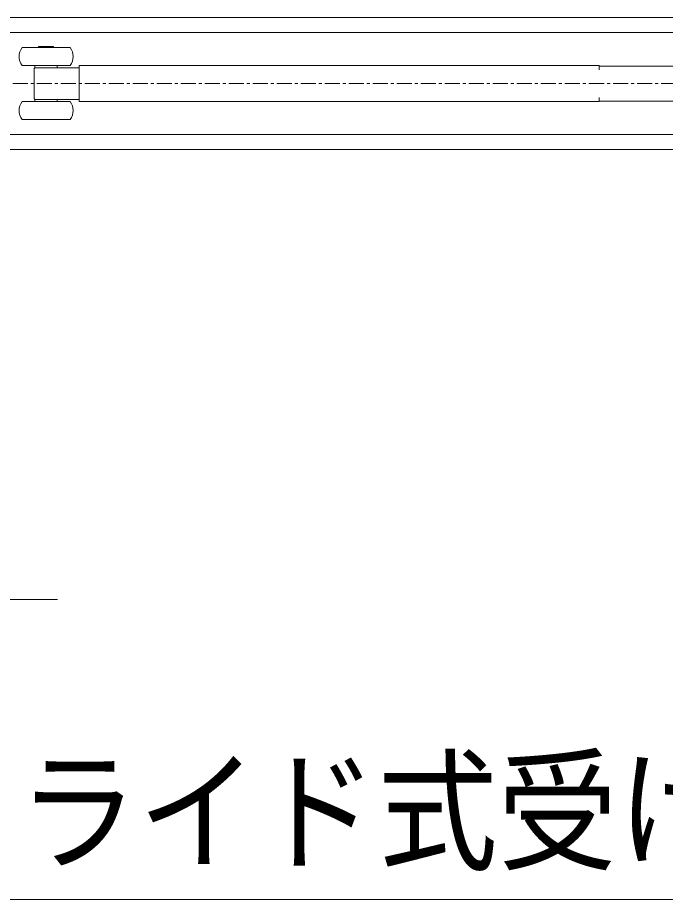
# Model space of a CAD drawing. Units: millimetres, scale not verified. Extents: x -6062 to 6062, y -3045 to 3045.
# Drawn here: x -2725.8 to -2510, y 955.8 to 1249.8 of the extents above; entities that cross this region are included whole.
import ezdxf
from ezdxf.enums import TextEntityAlignment as Align

# ---------------------------------------------------------------- set-up
doc = ezdxf.new("R2010")
doc.units = ezdxf.units.MM
doc.header["$LTSCALE"] = 20
doc.linetypes.add('CHAIN1', pattern=[8, 5, -1, 1, -1])
doc.layers.add('0-2_2寸法-3', color=7, linetype='Continuous', lineweight=9)
doc.layers.add('0-4_3一般', color=7, linetype='Continuous', lineweight=9)
doc.styles.add('ＭＳ ゴシック', font='')
doc.styles.get('ＭＳ ゴシック').set_extended_font_data('MS Gothic')

# ---------------------------------------------------------------- blocks, each defined once
blk = doc.blocks.new('グループ-69')
at = {"layer": '0-4_3一般'}
for p, q in [((-11018, 24896.9), (-26442, 24896.9)), ((-18626, 24804.9), (-18526, 24804.9)), ((-18626, 24796.9), (-18626, 24804.9)), ((-18526, 24804.9), (-18526, 24796.9)), ((-18656, 24645.5), (-18656, 24645.3)), ((-18656, 24645.3), (-18656, 24468.4)), ((-18651, 24662.9), (-18651, 24676.9)), ((-18576, 24662.9), (-18630.1, 24662.9)), ((-18356, 24662.9), (-18576, 24662.9)), ((-18501, 24676.9), (-18501, 24662.9)), ((-18336, 24676.9), (-18356, 24676.9)), ((-18356, 24676.9), (-18356, 24660.2)), ((-18356, 24642.9), (-18356, 24660.2)), ((-18356, 24642.9), (-18356, 24470.9)), ((-18336, 24676.9), (-14890, 24676.9)), ((-14890, 24676.9), (-14890, 24649.9)), ((-14870, 24673.9), (-14890, 24673.9)), ((-12190, 24673.9), (-14870, 24673.9)), ((-18656, 24464.9), (-18656, 24465)), ((-18356, 24453.6), (-18356, 24470.9)), ((-14890, 24463.9), (-14890, 24436.9)), ((-18416, 24436.9), (-18736, 24436.9)), ((-18651, 24450.9), (-18644.8, 24450.9)), ((-18651, 24436.9), (-18651, 24450.9)), ((-18644.8, 24450.9), (-18630.1, 24450.9)), ((-18630.1, 24450.9), (-18576, 24450.9)), ((-18576, 24450.9), (-18356, 24450.9)), ((-18501, 24450.9), (-18501, 24436.9)), ((-18356, 24453.6), (-18356, 24436.9)), ((-18356, 24436.9), (-18336, 24436.9)), ((-14890, 24436.9), (-18336, 24436.9)), ((-18416, 24316.9), (-18736, 24316.9)), ((-26442, 24216.9), (-11018, 24216.9)), ((-10710, 24116.9), (-42470, 24116.9))]:
    blk.add_line(p, q, dxfattribs=at)
at = {"layer": '0-4_3一般', "linetype": 'CHAIN1'}
blk.add_line((-18958, 24556.9), (-10838, 24556.9), dxfattribs=at)
at = {"layer": '0-4_3一般'}
for points in [[(-10710, 24116.9), (-10710, 24996.9), (-42470, 24996.9), (-42470, 24116.9)], [(-18736, 24796.9), (-18461.2, 24796.9), (-18416, 24796.9)], [(-18736, 24676.9), (-18461.2, 24676.9), (-18416, 24676.9)], [(-18656, 24648.9), (-18656, 24649), (-18656, 24649), (-18656, 24649.1), (-18656, 24649.1), (-18656, 24649.2), (-18656, 24649.2), (-18656, 24649.2), (-18656, 24649.2), (-18656, 24649.2), (-18656, 24649.2), (-18656, 24649.2), (-18656, 24649.1), (-18656, 24649.1), (-18656, 24649), (-18656, 24648.9), (-18656, 24648.9), (-18656, 24648.8), (-18656, 24648.7), (-18656, 24648.5), (-18656, 24648.4), (-18656, 24648.3), (-18656, 24648.1), (-18656, 24648), (-18656, 24647.8), (-18656, 24647.7), (-18656, 24647.5), (-18656, 24647.4), (-18656, 24647.2), (-18656, 24647.1), (-18656, 24646.9), (-18656, 24646.7), (-18656, 24646.6), (-18656, 24646.4), (-18656, 24646.3), (-18656, 24646.1), (-18656, 24646), (-18656, 24645.8), (-18656, 24645.7), (-18656, 24645.5)], [(-18630.1, 24662.9), (-18644.8, 24662.9), (-18651, 24662.9)], [(-18656, 24468.4), (-18656, 24468.3), (-18656, 24468.1), (-18656, 24468), (-18656, 24467.8), (-18656, 24467.7), (-18656, 24467.5), (-18656, 24467.4), (-18656, 24467.2), (-18656, 24467.1), (-18656, 24466.9), (-18656, 24466.8), (-18656, 24466.6), (-18656, 24466.4), (-18656, 24466.3), (-18656, 24466.1), (-18656, 24466), (-18656, 24465.8), (-18656, 24465.7), (-18656, 24465.5), (-18656, 24465.4), (-18656, 24465.3), (-18656, 24465.2), (-18656, 24465.1), (-18656, 24465), (-18656, 24464.9), (-18656, 24464.8), (-18656, 24464.8), (-18656, 24464.7), (-18656, 24464.7), (-18656, 24464.7), (-18656, 24464.6), (-18656, 24464.6), (-18656, 24464.6), (-18656, 24464.7), (-18656, 24464.7), (-18656, 24464.7), (-18656, 24464.8), (-18656, 24464.8), (-18656, 24464.9)], [(-14890, 24439.9), (-14870, 24439.9), (-12190, 24439.9), (-12170, 24439.9), (-12170, 24463.9)]]:
    blk.add_lwpolyline(points, dxfattribs=at)
for centre, radius, start, end in [((-18656, 24736.9), 100, 143.1301, 216.8699), ((-18496, 24736.9), 100, 323.1301, 36.8699), ((-18636, 24649.6), 20, 137.45665, 180.25028), ((-18636, 24464.2), 20, 179.75095, 224.06049), ((-18656, 24376.9), 100, 143.1301, 216.8699), ((-18496, 24376.9), 100, 323.1301, 36.8699)]:
    blk.add_arc(centre, radius, start, end, dxfattribs=at)

msp = doc.modelspace()

# ---------------------------------------------------------------- linework, layer by layer
at = {"layer": '0-2_2寸法-3'}
for points in [[(-2477.36, 1227.84), (-2320.33, 955.84), (-2763.7, 955.84)], [(-3117.45, 1209.84), (-3028.54, 1055.84), (-2712.53, 1055.84)]]:
    msp.add_lwpolyline(points, dxfattribs=at)

# ---------------------------------------------------------------- block references
at = {"layer": '0-4_3一般', "xscale": 0.05, "yscale": 0.05}
msp.add_blockref('グループ-69', (-1787.5, 0), dxfattribs=at)

# ---------------------------------------------------------------- texts
at = {"layer": '0-2_2寸法-3', "style": 'ＭＳ ゴシック', "width": 0.9}
msp.add_text('スライド式受け金具', height=32.55, dxfattribs=at).set_placement((-2765.63, 959.19), align=Align.BOTTOM_LEFT)

doc.saveas('drawing.dxf')
